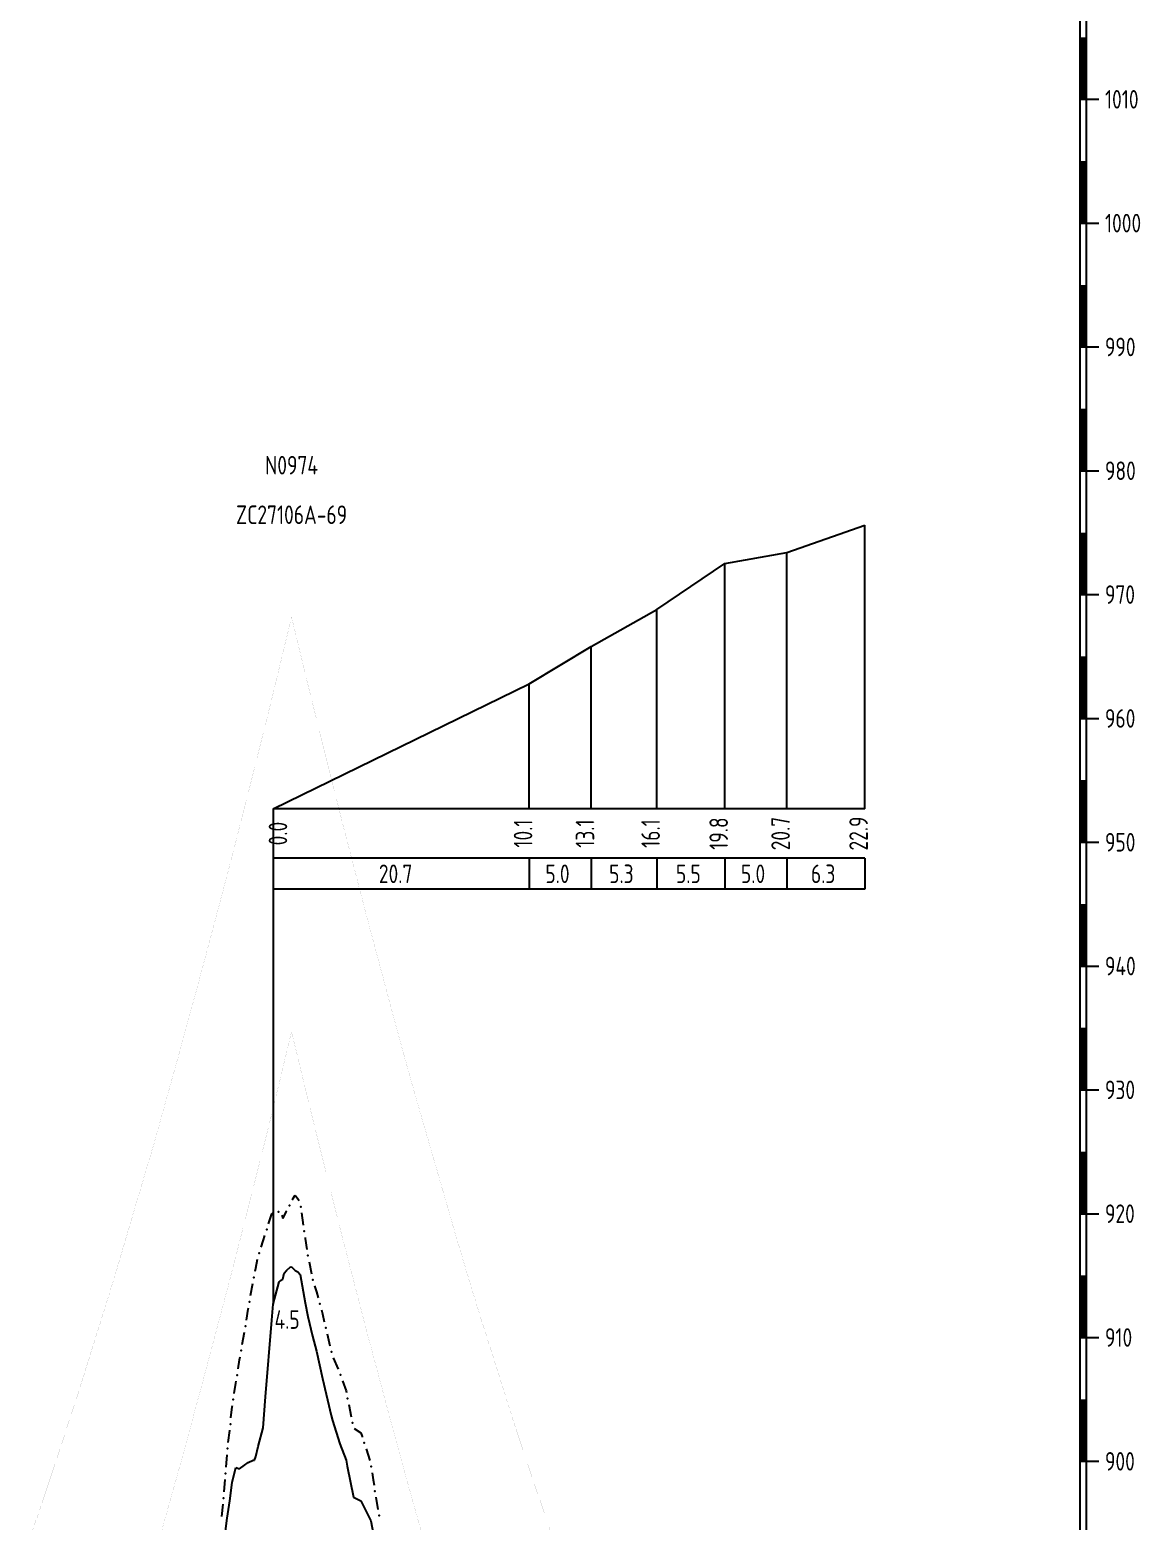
# Model space of a CAD drawing. Header units: millimetres. Extents: x 6482 to 7719, y 775 to 2743.
# Drawn here: x 7418.7 to 7598.1, y 1790.3 to 2031.2 of the extents above; entities that cross this region are included whole.
import ezdxf
from ezdxf.enums import TextEntityAlignment as Align

# ---------------------------------------------------------------- set-up
doc = ezdxf.new("R2010")
doc.units = ezdxf.units.MM
doc.header["$LTSCALE"] = 5
for name, color, linetype in [('1', 3, 'Continuous'), ('2', 4, 'Continuous'), ('3', 5, 'Continuous'), ('4', 1, 'Continuous'), ('中心断面', 1, 'Continuous'), ('右边线', 3, 'Continuous'), ('图框', 1, 'Continuous'), ('风偏', 5, 'Continuous')]:
    doc.layers.add(name, color=color, linetype=linetype)
doc.styles.get("Standard").update_dxf_attribs({"font": 'tssdeng.shx', "width": 0.8, "bigfont": 'tssdchn.shx'})

# ---------------------------------------------------------------- blocks, each defined once
blk = doc.blocks.new('7165851')
at = {"layer": '图框'}
for p, q in [((7588.4, 860), (7588.4, 2700)), ((7589.4, 860), (7589.4, 2700)), ((7588.6, 2020), (7588.6, 2030)), ((7588.8, 2020), (7588.8, 2030)), ((7589, 2020), (7589, 2030)), ((7589.2, 2020), (7589.2, 2030)), ((7588.4, 2020), (7591.4, 2020)), ((7588.6, 2000), (7588.6, 2010)), ((7588.8, 2000), (7588.8, 2010)), ((7589, 2000), (7589, 2010)), ((7589.2, 2000), (7589.2, 2010)), ((7588.4, 2000), (7591.4, 2000)), ((7588.6, 1980), (7588.6, 1990)), ((7588.8, 1980), (7588.8, 1990)), ((7589, 1980), (7589, 1990)), ((7589.2, 1980), (7589.2, 1990)), ((7588.4, 1980), (7591.4, 1980)), ((7588.6, 1960), (7588.6, 1970)), ((7588.8, 1960), (7588.8, 1970)), ((7589, 1960), (7589, 1970)), ((7589.2, 1960), (7589.2, 1970)), ((7588.4, 1960), (7591.4, 1960)), ((7588.6, 1940), (7588.6, 1950)), ((7588.8, 1940), (7588.8, 1950)), ((7589, 1940), (7589, 1950)), ((7589.2, 1940), (7589.2, 1950)), ((7588.4, 1940), (7591.4, 1940)), ((7588.6, 1920), (7588.6, 1930)), ((7588.8, 1920), (7588.8, 1930)), ((7589, 1920), (7589, 1930)), ((7589.2, 1920), (7589.2, 1930)), ((7588.4, 1920), (7591.4, 1920)), ((7588.6, 1900), (7588.6, 1910)), ((7588.8, 1900), (7588.8, 1910)), ((7589, 1900), (7589, 1910)), ((7589.2, 1900), (7589.2, 1910)), ((7588.4, 1900), (7591.4, 1900)), ((7588.6, 1880), (7588.6, 1890)), ((7588.8, 1880), (7588.8, 1890)), ((7589, 1880), (7589, 1890)), ((7589.2, 1880), (7589.2, 1890)), ((7588.4, 1880), (7591.4, 1880)), ((7588.6, 1860), (7588.6, 1870)), ((7588.8, 1860), (7588.8, 1870)), ((7589, 1860), (7589, 1870)), ((7589.2, 1860), (7589.2, 1870)), ((7588.4, 1860), (7591.4, 1860)), ((7588.6, 1840), (7588.6, 1850)), ((7588.8, 1840), (7588.8, 1850)), ((7589, 1840), (7589, 1850)), ((7589.2, 1840), (7589.2, 1850)), ((7588.4, 1840), (7591.4, 1840)), ((7588.6, 1820), (7588.6, 1830)), ((7588.8, 1820), (7588.8, 1830)), ((7589, 1820), (7589, 1830)), ((7589.2, 1820), (7589.2, 1830)), ((7588.4, 1820), (7591.4, 1820)), ((7588.6, 1800), (7588.6, 1810)), ((7588.8, 1800), (7588.8, 1810)), ((7589, 1800), (7589, 1810)), ((7589.2, 1800), (7589.2, 1810)), ((7588.4, 1800), (7591.4, 1800))]:
    blk.add_line(p, q, dxfattribs=at)
at = {"layer": '图框', "width": 0.8}
for s, p in [('1010', (7592.4, 2018.5)), ('1000', (7592.4, 1998.5)), ('990', (7592.4, 1978.5)), ('980', (7592.4, 1958.5)), ('970', (7592.4, 1938.5)), ('960', (7592.4, 1918.5)), ('950', (7592.4, 1898.5)), ('940', (7592.4, 1878.5)), ('930', (7592.4, 1858.5)), ('920', (7592.4, 1838.5)), ('910', (7592.4, 1818.5)), ('900', (7592.4, 1798.5))]:
    blk.add_text(s, height=3, dxfattribs=at).set_placement(p)
blk = doc.blocks.new('102218561')
at = {"layer": '风偏'}
for p, q in [((7541, 1946.8), (7553.6, 1951.2)), ((7553.6, 1905.4), (7553.6, 1951.2)), ((7531, 1945), (7541, 1946.8)), ((7541, 1905.4), (7541, 1946.8)), ((7520, 1937.6), (7531, 1945)), ((7531, 1905.4), (7531, 1945)), ((7509.4, 1931.6), (7520, 1937.6)), ((7520, 1905.4), (7520, 1937.6)), ((7499.4, 1925.6), (7509.4, 1931.6)), ((7509.4, 1905.4), (7509.4, 1931.6)), ((7458, 1905.4), (7499.4, 1925.6)), ((7499.4, 1905.4), (7499.4, 1925.6)), ((7499.4, 1905.4), (7458, 1905.4)), ((7509.4, 1905.4), (7499.4, 1905.4)), ((7520, 1905.4), (7509.4, 1905.4)), ((7531, 1905.4), (7520, 1905.4)), ((7541, 1905.4), (7531, 1905.4)), ((7553.6, 1905.4), (7541, 1905.4)), ((7499.4, 1897.4), (7458, 1897.4)), ((7499.4, 1897.4), (7499.4, 1892.4)), ((7509.4, 1897.4), (7499.4, 1897.4)), ((7509.4, 1897.4), (7509.4, 1892.4)), ((7520, 1897.4), (7509.4, 1897.4)), ((7520, 1897.4), (7520, 1892.4)), ((7531, 1897.4), (7520, 1897.4)), ((7531, 1897.4), (7531, 1892.4)), ((7541, 1897.4), (7531, 1897.4)), ((7541, 1897.4), (7541, 1892.4)), ((7553.6, 1897.4), (7541, 1897.4)), ((7553.6, 1897.4), (7553.6, 1892.4)), ((7499.4, 1892.4), (7458, 1892.4)), ((7509.4, 1892.4), (7499.4, 1892.4)), ((7520, 1892.4), (7509.4, 1892.4)), ((7531, 1892.4), (7520, 1892.4)), ((7541, 1892.4), (7531, 1892.4)), ((7553.6, 1892.4), (7541, 1892.4))]:
    blk.add_line(p, q, dxfattribs=at)
at = {"layer": '风偏', "width": 0.8}
for s, p in [('20.7', (7475.1, 1893.4)), ('5.0', (7502, 1893.4)), ('5.3', (7512.3, 1893.4)), ('5.5', (7523.1, 1893.4)), ('5.0', (7533.6, 1893.4)), ('6.3', (7544.9, 1893.4))]:
    blk.add_text(s, height=3, dxfattribs=at).set_placement(p)

msp = doc.modelspace()

# ---------------------------------------------------------------- linework, layer by layer
at = {"layer": '2', "linetype": 'Continuous', "const_width": 0.01}
for points in [[(7461, 1831.4), (7461, 1936.4)], [(7461, 1869.4), (7461, 1831.4)]]:
    msp.add_lwpolyline(points, dxfattribs=at)
at = {"layer": '3', "linetype": 'Continuous', "const_width": 0.01}
for points in [[(7418.72, 1787.6), (7420.74, 1793.4), (7422.74, 1799.4), (7424.76, 1805.6), (7426.78, 1811.8), (7428.78, 1818.2), (7430.8, 1824.6), (7432.82, 1831.2), (7434.82, 1838), (7436.84, 1844.8), (7438.86, 1851.6), (7440.86, 1858.8), (7442.88, 1866), (7444.9, 1873.4), (7446.9, 1880.8), (7448.92, 1888.4), (7450.94, 1896), (7452.94, 1903.8), (7454.96, 1911.8), (7456.98, 1919.8), (7458.98, 1928), (7461, 1936.4)], [(7461, 1936.4), (7463.02, 1928), (7465.04, 1919.8), (7467.08, 1911.6), (7469.1, 1903.6), (7471.12, 1895.8), (7473.14, 1888), (7475.18, 1880.4), (7477.2, 1872.8), (7479.22, 1865.4), (7481.24, 1858.2), (7483.28, 1851.2), (7485.3, 1844.2), (7487.32, 1837.2), (7489.34, 1830.4), (7491.36, 1823.8), (7493.4, 1817.4), (7495.42, 1811), (7497.44, 1804.6), (7499.46, 1798.6), (7501.5, 1792.6), (7503.52, 1786.6)]]:
    msp.add_lwpolyline(points, dxfattribs=at)
at = {"layer": '4', "linetype": 'Continuous', "const_width": 0.01}
for points in [[(7438.86, 1784.6), (7440.86, 1791.8), (7442.88, 1799), (7444.9, 1806.4), (7446.9, 1813.8), (7448.92, 1821.4), (7450.94, 1829), (7452.94, 1836.8), (7454.96, 1844.8), (7456.98, 1852.8), (7458.98, 1861), (7461, 1869.4)], [(7461, 1869.4), (7463.02, 1861), (7465.04, 1852.8), (7467.08, 1844.6), (7469.1, 1836.6), (7471.12, 1828.8), (7473.14, 1821), (7475.18, 1813.4), (7477.2, 1805.8), (7479.22, 1798.4), (7481.24, 1791.2), (7483.28, 1784.2)]]:
    msp.add_lwpolyline(points, dxfattribs=at)
at = {"layer": '中心断面', "linetype": 'Continuous'}
for p, q in [((7459.8, 1830.4), (7460.2, 1830.8)), ((7460.2, 1830.8), (7460.8, 1831.4)), ((7460.8, 1831.4), (7461, 1831.4)), ((7461, 1831.4), (7461.2, 1831.2)), ((7461.2, 1831.2), (7461.6, 1830.8)), ((7461.6, 1830.8), (7462, 1830.6)), ((7458.4, 1826.8), (7459, 1829)), ((7459, 1829), (7459.2, 1829.2)), ((7459.2, 1829.2), (7459.6, 1829.4)), ((7459.6, 1829.4), (7459.8, 1830.4)), ((7462, 1830.6), (7462.4, 1830.2)), ((7462.4, 1830.2), (7463.2, 1825.6)), ((7458, 1825.4), (7458.4, 1826.8)), ((7457.8, 1822.8), (7458, 1825.4)), ((7463.2, 1825.6), (7463.6, 1823.4)), ((7456.8, 1810.4), (7457.8, 1822.8)), ((7463.6, 1823.4), (7464.4, 1820.2)), ((7464.4, 1820.2), (7464.8, 1818.6)), ((7464.8, 1818.6), (7465, 1817.8)), ((7465, 1817.8), (7466, 1813.4)), ((7466, 1813.4), (7467.4, 1807.4)), ((7456.4, 1805.4), (7456.8, 1810.4)), ((7467.4, 1807.4), (7467.6, 1806.6)), ((7455.6, 1802.4), (7456.4, 1805.4)), ((7467.6, 1806.6), (7468.8, 1802.8)), ((7455.2, 1800.8), (7455.6, 1802.4)), ((7468.8, 1802.8), (7469.8, 1800.2)), ((7453.4, 1799.4), (7454, 1799.8)), ((7454, 1799.8), (7454.8, 1800.2)), ((7454.8, 1800.2), (7455, 1800.2)), ((7455, 1800.2), (7455.2, 1800.8)), ((7469.8, 1800.2), (7470, 1799.2)), ((7451.4, 1796.6), (7452, 1799)), ((7452, 1799), (7452.6, 1798.8)), ((7452.6, 1798.8), (7453.4, 1799.4)), ((7470, 1799.2), (7471, 1794.2)), ((7451, 1793.6), (7451.4, 1796.6)), ((7450.6, 1790.8), (7451, 1793.6)), ((7471, 1794.2), (7472.2, 1793.6)), ((7472.2, 1793.6), (7472.4, 1793.2)), ((7472.4, 1793.2), (7473.8, 1790.4)), ((7450, 1786.2), (7450.6, 1790.8)), ((7473.8, 1790.4), (7474.2, 1788.4))]:
    msp.add_line(p, q, dxfattribs=at)
at = {"layer": '右边线', "linetype": 'Continuous'}
for p, q in [((7461.2, 1842.4), (7461.6, 1843)), ((7461.6, 1843), (7462, 1842.4)), ((7460.2, 1840.4), (7460.22, 1840.44)), ((7461.11, 1842.23), (7461.2, 1842.4)), ((7462, 1842.4), (7462.16, 1842.07)), ((7457.29, 1838.38), (7457.8, 1840)), ((7457.8, 1840), (7458, 1840.2)), ((7458, 1840.2), (7458.02, 1840.19)), ((7459.41, 1839.78), (7459.6, 1839.2)), ((7459.6, 1839.2), (7459.8, 1839.6)), ((7459.8, 1839.6), (7460.2, 1840.4)), ((7462.61, 1840.14), (7462.89, 1838.16)), ((7456.4, 1835.6), (7456.69, 1836.47)), ((7463.17, 1836.18), (7463.2, 1836)), ((7463.2, 1836), (7463.48, 1834.21)), ((7456.08, 1834.57), (7456.4, 1835.6)), ((7455.1, 1830.69), (7455.2, 1831.2)), ((7455.2, 1831.2), (7455.52, 1832.65)), ((7463.83, 1832.24), (7464.22, 1830.28)), ((7454.38, 1826.76), (7454.72, 1828.73)), ((7464.7, 1828.34), (7464.8, 1828)), ((7464.8, 1828), (7465, 1827.4)), ((7465, 1827.4), (7465.27, 1826.42)), ((7453.7, 1822.82), (7454, 1824.6)), ((7454, 1824.6), (7454.03, 1824.79)), ((7465.81, 1824.49), (7466, 1823.8)), ((7466, 1823.8), (7466.29, 1822.55)), ((7453.03, 1818.87), (7453.37, 1820.85)), ((7466.75, 1820.6), (7467.2, 1818.66)), ((7452.37, 1814.93), (7452.6, 1816.4)), ((7452.6, 1816.4), (7452.69, 1816.9)), ((7467.72, 1816.73), (7468.5, 1814.89)), ((7451.74, 1810.98), (7452, 1812.6)), ((7452, 1812.6), (7452.06, 1812.95)), ((7469.22, 1813.02), (7469.8, 1811.4)), ((7469.8, 1811.4), (7469.85, 1811.13)), ((7470.25, 1809.17), (7470.64, 1807.21)), ((7451.21, 1807.02), (7451.4, 1808.8)), ((7451.4, 1808.8), (7451.43, 1809)), ((7450.78, 1803.04), (7451, 1805)), ((7451, 1805), (7451, 1805.03)), ((7471.13, 1805.31), (7472.2, 1804.6)), ((7472.2, 1804.6), (7472.4, 1804)), ((7472.4, 1804), (7472.42, 1803.92)), ((7473.03, 1802.02), (7473.64, 1800.11)), ((7450.41, 1799.06), (7450.57, 1801.05)), ((7450.1, 1795.07), (7450.26, 1797.06)), ((7474.02, 1798.15), (7474.2, 1797)), ((7474.2, 1797), (7474.32, 1796.17)), ((7449.76, 1791.08), (7449.94, 1793.08)), ((7474.63, 1794.2), (7474.96, 1792.23))]:
    msp.add_line(p, q, dxfattribs=at)
at = {"layer": '右边线'}
for p in [(7460.67, 1841.33), (7462.47, 1841.13), (7458.88, 1840.32), (7457, 1837.43), (7463.03, 1837.17), (7455.79, 1833.61), (7463.64, 1833.22), (7454.9, 1829.71), (7464.43, 1829.3), (7454.2, 1825.78), (7465.54, 1825.46), (7453.54, 1821.83), (7466.52, 1821.58), (7452.86, 1817.89), (7467.43, 1817.68), (7452.21, 1813.94), (7468.88, 1813.97), (7451.59, 1809.99), (7470.05, 1810.15), (7451.11, 1806.02), (7470.83, 1806.23), (7450.67, 1802.05), (7472.73, 1802.97), (7450.34, 1798.06), (7473.87, 1799.14), (7474.47, 1795.19), (7450.02, 1794.07), (7475.13, 1791.24)]:
    msp.add_point(p, dxfattribs=at)
at = {"layer": '风偏'}
msp.add_line((7458, 1905.4), (7458, 1825.4), dxfattribs=at)

# ---------------------------------------------------------------- block references
at = {"layer": '图框'}
msp.add_blockref('7165851', (0, 0), dxfattribs=at)
at = {"layer": '风偏'}
msp.add_blockref('102218561', (0, 0), dxfattribs=at)

# ---------------------------------------------------------------- texts
at = {"layer": '1', "linetype": 'Continuous', "width": 0.8}
for s, p in [('N0974', (7461, 1959.4)), ('ZC27106A-69', (7461, 1951.4)), ('4.5 ', (7461, 1821.4))]:
    msp.add_text(s, height=3, dxfattribs=at).set_placement(p, align=Align.CENTER)
at = {"layer": '风偏', "linetype": 'Continuous', "width": 0.8}
for s, p in [('0.0', (7461.2, 1901.4)), ('10.1', (7500.8, 1901.4)), ('13.1', (7510.8, 1901.4)), ('16.1', (7521.4, 1901.4)), ('19.8', (7532.4, 1901.4)), ('20.7', (7542.4, 1901.4)), ('22.9', (7555, 1901.4))]:
    msp.add_text(s, height=3, rotation=90, dxfattribs=at).set_placement(p, align=Align.BOTTOM_CENTER)

doc.saveas('drawing.dxf')
